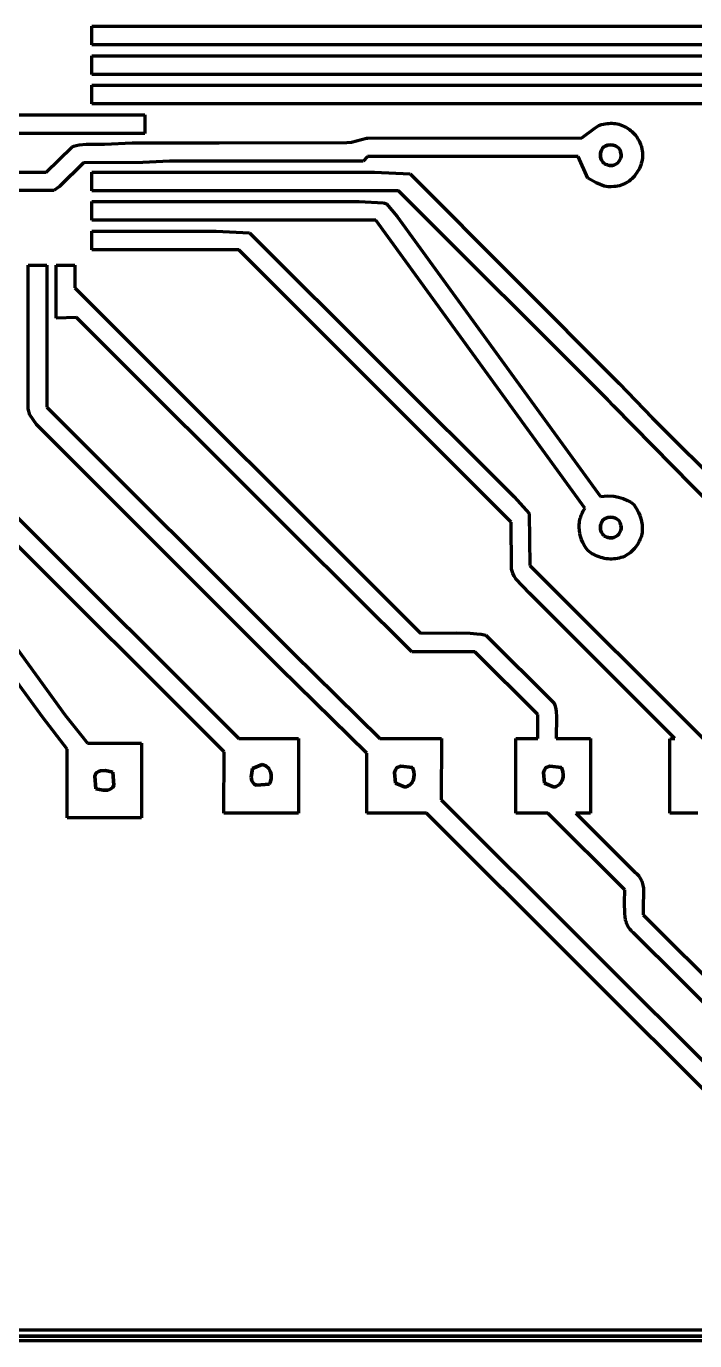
# Model space of a CAD drawing. Header units: millimetres. Extents: x 0 to 15.4, y 0 to 12.6.
# Drawn here: x 5.18 to 8.17, y 0 to 5.88 of the extents above; entities that cross this region are included whole.
import ezdxf

# ---------------------------------------------------------------- set-up
doc = ezdxf.new("R2010")
doc.units = ezdxf.units.MM
doc.layers.add('color#000000ff', color=7, linetype='CONTINUOUS', lineweight=100)
doc.layers.add('color#ffffffff', color=7, linetype='CONTINUOUS', lineweight=100)

msp = doc.modelspace()

# ---------------------------------------------------------------- linework, layer by layer
at = {"layer": 'color#000000ff'}
for p, q in [((5.4722, 5.8819), (9.5278, 5.8819)), ((5.4722, 5.7986), (5.4722, 5.8819)), ((9.6491, 5.7989), (5.4722, 5.7986)), ((5.4722, 5.75), (9.2219, 5.75)), ((5.4722, 5.6667), (5.4722, 5.75)), ((9.3371, 5.6667), (5.4722, 5.6667)), ((5.4722, 5.618), (8.9031, 5.618)), ((5.4722, 5.5348), (5.4722, 5.618)), ((9.0241, 5.535), (5.4722, 5.5348)), ((4.9064, 5.4861), (5.7083, 5.4861)), ((5.7083, 5.4861), (5.7083, 5.4028)), ((7.6622, 5.3831), (7.7203, 5.4267)), ((7.7203, 5.4267), (7.7385, 5.4374)), ((7.7385, 5.4374), (7.7504, 5.4421)), ((7.7504, 5.4421), (7.7588, 5.4442)), ((7.7588, 5.4442), (7.7676, 5.4454)), ((7.7676, 5.4454), (7.7753, 5.4467)), ((7.7753, 5.4467), (7.7829, 5.4476)), ((7.7829, 5.4476), (7.7906, 5.448)), ((7.7906, 5.448), (7.7982, 5.4479)), ((7.7982, 5.4479), (7.8057, 5.4474)), ((7.8057, 5.4474), (7.8132, 5.4465)), ((7.8132, 5.4465), (7.8206, 5.4451)), ((7.8206, 5.4451), (7.8279, 5.4433)), ((7.8279, 5.4433), (7.8351, 5.4411)), ((7.8351, 5.4411), (7.8422, 5.4385)), ((7.8422, 5.4385), (7.8491, 5.4356)), ((7.8491, 5.4356), (7.8558, 5.4323)), ((7.8558, 5.4323), (7.8624, 5.4286)), ((7.8624, 5.4286), (7.8688, 5.4246)), ((7.8688, 5.4246), (7.875, 5.4203)), ((7.875, 5.4203), (7.8809, 5.4156)), ((7.8809, 5.4156), (7.8866, 5.4107)), ((5.7083, 5.4028), (4.9129, 5.4028)), ((5.4157, 5.3519), (5.4459, 5.3548)), ((5.4459, 5.3548), (5.5278, 5.354)), ((5.5278, 5.354), (5.6516, 5.3602)), ((5.6516, 5.3602), (6.0413, 5.3611)), ((6.0413, 5.3611), (6.6121, 5.3612)), ((6.6121, 5.3612), (6.6321, 5.3629)), ((6.6321, 5.3629), (6.6998, 5.3812)), ((6.6998, 5.3812), (6.7065, 5.3816)), ((6.7065, 5.3816), (7.6622, 5.3831)), ((7.8866, 5.4107), (7.8921, 5.4055)), ((7.8921, 5.4055), (7.8973, 5.4)), ((7.8973, 5.4), (7.9022, 5.3942)), ((7.9022, 5.3942), (7.9068, 5.3882)), ((7.9068, 5.3882), (7.9111, 5.382)), ((7.9111, 5.382), (7.915, 5.3755)), ((7.915, 5.3755), (7.9186, 5.3689)), ((7.9186, 5.3689), (7.9219, 5.362)), ((7.9219, 5.362), (7.9247, 5.355)), ((7.9247, 5.355), (7.9272, 5.3478)), ((5.2675, 5.2292), (5.3823, 5.3404)), ((5.3823, 5.3404), (5.3916, 5.3448)), ((5.3916, 5.3448), (5.4011, 5.3483)), ((5.4011, 5.3483), (5.4157, 5.3519)), ((6.7045, 5.2986), (6.6846, 5.2777)), ((7.6469, 5.2997), (6.7045, 5.2986)), ((7.6889, 5.2028), (7.6469, 5.2997)), ((7.7461, 5.3124), (7.7457, 5.3048)), ((7.7457, 5.3048), (7.7463, 5.2973)), ((7.7475, 5.3198), (7.7461, 5.3124)), ((7.7463, 5.2973), (7.748, 5.29)), ((7.75, 5.3269), (7.7475, 5.3198)), ((7.7535, 5.3334), (7.75, 5.3269)), ((7.7556, 5.3364), (7.7535, 5.3334)), ((7.758, 5.3392), (7.7556, 5.3364)), ((7.7607, 5.3418), (7.758, 5.3392)), ((7.7637, 5.3442), (7.7607, 5.3418)), ((7.7669, 5.3462), (7.7637, 5.3442)), ((7.778, 5.3501), (7.7669, 5.3462)), ((7.7899, 5.3515), (7.778, 5.3501)), ((7.802, 5.3504), (7.7899, 5.3515)), ((7.8133, 5.3469), (7.802, 5.3504)), ((7.8209, 5.3426), (7.8133, 5.3469)), ((7.8273, 5.3369), (7.8209, 5.3426)), ((7.8308, 5.3323), (7.8273, 5.3369)), ((7.8335, 5.327), (7.8308, 5.3323)), ((7.8353, 5.3211), (7.8335, 5.327)), ((7.8347, 5.2876), (7.8369, 5.2939)), ((7.8359, 5.3179), (7.8353, 5.3211)), ((7.8369, 5.3144), (7.8359, 5.3179)), ((7.838, 5.3074), (7.8369, 5.3144)), ((7.8369, 5.2939), (7.838, 5.3006)), ((7.838, 5.3006), (7.838, 5.3074)), ((7.9272, 5.3478), (7.9293, 5.3404)), ((7.9293, 5.3404), (7.9309, 5.3329)), ((7.9309, 5.3329), (7.9324, 5.3248)), ((7.9324, 5.3248), (7.9334, 5.3167)), ((7.9337, 5.3005), (7.9332, 5.2924)), ((7.9334, 5.3167), (7.9338, 5.3086)), ((7.9338, 5.3086), (7.9337, 5.3005)), ((5.4341, 5.2712), (5.3267, 5.1654)), ((5.6991, 5.2725), (5.4341, 5.2712)), ((5.8198, 5.2779), (5.6991, 5.2725)), ((6.6846, 5.2777), (5.8198, 5.2779)), ((7.748, 5.29), (7.7506, 5.2831)), ((7.7506, 5.2831), (7.7543, 5.2768)), ((7.7543, 5.2768), (7.7565, 5.274)), ((7.7565, 5.274), (7.759, 5.2713)), ((7.759, 5.2713), (7.7617, 5.2689)), ((7.7617, 5.2689), (7.7646, 5.2668)), ((7.7646, 5.2668), (7.7678, 5.265)), ((7.7678, 5.265), (7.7712, 5.2635)), ((7.7712, 5.2635), (7.7749, 5.2623)), ((7.7749, 5.2623), (7.7788, 5.2615)), ((7.7788, 5.2615), (7.7824, 5.2604)), ((7.7824, 5.2604), (7.7859, 5.2596)), ((7.7859, 5.2596), (7.7928, 5.259)), ((7.7928, 5.259), (7.7996, 5.2596)), ((7.7996, 5.2596), (7.8061, 5.2611)), ((7.8061, 5.2611), (7.8123, 5.2637)), ((7.8123, 5.2637), (7.818, 5.2671)), ((7.818, 5.2671), (7.8232, 5.2713)), ((7.8232, 5.2713), (7.8278, 5.2762)), ((7.8278, 5.2762), (7.8317, 5.2816)), ((7.8317, 5.2816), (7.8347, 5.2876)), ((7.9162, 5.2384), (7.9121, 5.2314)), ((7.9199, 5.2457), (7.9162, 5.2384)), ((7.9232, 5.2531), (7.9199, 5.2457)), ((7.9261, 5.2608), (7.9232, 5.2531)), ((7.9285, 5.2685), (7.9261, 5.2608)), ((7.9305, 5.2764), (7.9285, 5.2685)), ((7.9321, 5.2843), (7.9305, 5.2764)), ((7.9332, 5.2924), (7.9321, 5.2843)), ((3.993, 5.2291), (5.2675, 5.2292)), ((5.4722, 5.2291), (6.736, 5.2292)), ((5.4722, 5.1459), (5.4722, 5.2291)), ((6.736, 5.2292), (6.8944, 5.2214)), ((6.8944, 5.2214), (7.8296, 4.2828)), ((7.7266, 5.181), (7.6889, 5.2028)), ((7.7629, 5.1666), (7.7266, 5.181)), ((7.8532, 5.177), (7.8458, 5.1736)), ((7.8603, 5.1808), (7.8532, 5.177)), ((7.8672, 5.185), (7.8603, 5.1808)), ((7.8739, 5.1896), (7.8672, 5.185)), ((7.8803, 5.1946), (7.8739, 5.1896)), ((7.8864, 5.1999), (7.8803, 5.1946)), ((7.8922, 5.2056), (7.8864, 5.1999)), ((7.8976, 5.2116), (7.8922, 5.2056)), ((7.9028, 5.218), (7.8976, 5.2116)), ((7.9076, 5.2245), (7.9028, 5.218)), ((7.9121, 5.2314), (7.9076, 5.2245)), ((5.3014, 5.147), (3.3509, 5.1462)), ((5.3267, 5.1654), (5.3014, 5.147)), ((6.8436, 5.1461), (5.4722, 5.1459)), ((7.7794, 4.2108), (6.8436, 5.1461)), ((7.7798, 5.1636), (7.7629, 5.1666)), ((7.7928, 5.1631), (7.7798, 5.1636)), ((7.8061, 5.1645), (7.7928, 5.1631)), ((7.8144, 5.1652), (7.8061, 5.1645)), ((7.8225, 5.1665), (7.8144, 5.1652)), ((7.8305, 5.1684), (7.8225, 5.1665)), ((7.8382, 5.1708), (7.8305, 5.1684)), ((7.8458, 5.1736), (7.8382, 5.1708)), ((5.4722, 5.0972), (6.6664, 5.0973)), ((5.4722, 5.0139), (5.4722, 5.0972)), ((6.6664, 5.0973), (6.7764, 5.0916)), ((6.7764, 5.0916), (6.7887, 5.088)), ((6.7887, 5.088), (6.8372, 5.0305)), ((6.7419, 5.0138), (5.4722, 5.0139)), ((7.6765, 3.7256), (6.7419, 5.0138)), ((6.8372, 5.0305), (7.7456, 3.7777)), ((5.4722, 4.9652), (6.0284, 4.9653)), ((5.4722, 4.882), (5.4722, 4.9652)), ((6.0284, 4.9653), (6.177, 4.9583)), ((6.177, 4.9583), (7.3593, 3.776)), ((6.1285, 4.8819), (5.4722, 4.882)), ((7.3472, 3.6631), (6.1285, 4.8819)), ((5.1875, 4.8125), (5.2708, 4.8125)), ((5.1875, 4.1801), (5.1875, 4.8125)), ((5.2708, 4.8125), (5.2709, 4.177)), ((5.3125, 4.8125), (5.3959, 4.8125)), ((5.3127, 4.5757), (5.3125, 4.8125)), ((5.3959, 4.8125), (5.3955, 4.712)), ((5.3955, 4.712), (6.9406, 3.1667)), ((5.4034, 4.5788), (5.3127, 4.5757)), ((6.3864, 3.5959), (5.4034, 4.5788)), ((7.8296, 4.2828), (7.9769, 4.1304)), ((5.1877, 4.1707), (5.1875, 4.1801)), ((5.2709, 4.177), (6.3704, 3.0778)), ((7.8043, 4.183), (7.7794, 4.2108)), ((8.158, 3.8243), (7.8043, 4.183)), ((5.1943, 4.1434), (5.1877, 4.1707)), ((5.2239, 4.0993), (5.1943, 4.1434)), ((7.9769, 4.1304), (8.8111, 3.2965)), ((6.314, 3.0091), (5.2239, 4.0993)), ((8.7847, 3.198), (8.158, 3.8243)), ((7.3593, 3.776), (7.4271, 3.7024)), ((7.7456, 3.7777), (7.7783, 3.7807)), ((7.7783, 3.7807), (7.8054, 3.7792)), ((7.8054, 3.7792), (7.8267, 3.7754)), ((7.8267, 3.7754), (7.8473, 3.7691)), ((7.8473, 3.7691), (7.8671, 3.7603)), ((7.6626, 3.7003), (7.6656, 3.7068)), ((7.6656, 3.7068), (7.6689, 3.7132)), ((7.6689, 3.7132), (7.6725, 3.7195)), ((7.6725, 3.7195), (7.6765, 3.7256)), ((7.8671, 3.7603), (7.8812, 3.7519)), ((7.8812, 3.7519), (7.8946, 3.742)), ((7.8946, 3.742), (7.9028, 3.7305)), ((7.9028, 3.7305), (7.9102, 3.7184)), ((7.9102, 3.7184), (7.9166, 3.7057)), ((7.9166, 3.7057), (7.9221, 3.6925)), ((5.1389, 3.6842), (6.1286, 2.6944)), ((7.3479, 3.4582), (7.3472, 3.6631)), ((7.4271, 3.7024), (7.4305, 3.4684)), ((7.6507, 3.6395), (7.6512, 3.6532)), ((7.6512, 3.6532), (7.6518, 3.6601)), ((7.6518, 3.6601), (7.6528, 3.6669)), ((7.6528, 3.6669), (7.6541, 3.6737)), ((7.6541, 3.6737), (7.6558, 3.6805)), ((7.6558, 3.6805), (7.6577, 3.6871)), ((7.6577, 3.6871), (7.66, 3.6938)), ((7.66, 3.6938), (7.6626, 3.7003)), ((7.7475, 3.6533), (7.7461, 3.6459)), ((7.75, 3.6603), (7.7475, 3.6533)), ((7.7535, 3.6669), (7.75, 3.6603)), ((7.7557, 3.6699), (7.7535, 3.6669)), ((7.7581, 3.6727), (7.7557, 3.6699)), ((7.7608, 3.6752), (7.7581, 3.6727)), ((7.7638, 3.6776), (7.7608, 3.6752)), ((7.767, 3.6796), (7.7638, 3.6776)), ((7.7781, 3.6834), (7.767, 3.6796)), ((7.7901, 3.6848), (7.7781, 3.6834)), ((7.8021, 3.6837), (7.7901, 3.6848)), ((7.8135, 3.6802), (7.8021, 3.6837)), ((7.821, 3.6759), (7.8135, 3.6802)), ((7.8274, 3.6701), (7.821, 3.6759)), ((7.8309, 3.6655), (7.8274, 3.6701)), ((7.8335, 3.6602), (7.8309, 3.6655)), ((7.8354, 3.6543), (7.8335, 3.6602)), ((7.8359, 3.6511), (7.8354, 3.6543)), ((7.8369, 3.6476), (7.8359, 3.6511)), ((7.8381, 3.6406), (7.8369, 3.6476)), ((7.9221, 3.6925), (7.9266, 3.679)), ((7.9266, 3.679), (7.9299, 3.6652)), ((7.9299, 3.6652), (7.9321, 3.6513)), ((7.9321, 3.6513), (7.9327, 3.6444)), ((6.0628, 2.6353), (5.0698, 3.628)), ((6.9028, 3.0833), (6.3864, 3.5959)), ((7.6515, 3.6257), (7.6507, 3.6395)), ((7.6535, 3.6121), (7.6515, 3.6257)), ((7.6567, 3.5986), (7.6535, 3.6121)), ((7.661, 3.5853), (7.6567, 3.5986)), ((7.7461, 3.6459), (7.7457, 3.6383)), ((7.7457, 3.6383), (7.7463, 3.6307)), ((7.7463, 3.6307), (7.748, 3.6234)), ((7.748, 3.6234), (7.7506, 3.6165)), ((7.7506, 3.6165), (7.7543, 3.6102)), ((7.7543, 3.6102), (7.7565, 3.6073)), ((7.7565, 3.6073), (7.7589, 3.6047)), ((7.7589, 3.6047), (7.7616, 3.6023)), ((7.7616, 3.6023), (7.7646, 3.6002)), ((7.7646, 3.6002), (7.7678, 3.5983)), ((7.7678, 3.5983), (7.7712, 3.5968)), ((7.7712, 3.5968), (7.7749, 3.5956)), ((7.7749, 3.5956), (7.7788, 3.5948)), ((7.7788, 3.5948), (7.7823, 3.5937)), ((7.7823, 3.5937), (7.7858, 3.593)), ((7.7858, 3.593), (7.7927, 3.5924)), ((7.7927, 3.5924), (7.7995, 3.5929)), ((7.7995, 3.5929), (7.806, 3.5945)), ((7.806, 3.5945), (7.8122, 3.597)), ((7.8122, 3.597), (7.818, 3.6004)), ((7.818, 3.6004), (7.8232, 3.6046)), ((7.8232, 3.6046), (7.8278, 3.6094)), ((7.8278, 3.6094), (7.8316, 3.6149)), ((7.8316, 3.6149), (7.8347, 3.6208)), ((7.8347, 3.6208), (7.8368, 3.6271)), ((7.8368, 3.6271), (7.838, 3.6338)), ((7.838, 3.6338), (7.8381, 3.6406)), ((7.9252, 3.5897), (7.9226, 3.5832)), ((7.9274, 3.5963), (7.9252, 3.5897)), ((7.9293, 3.603), (7.9274, 3.5963)), ((7.9307, 3.6098), (7.9293, 3.603)), ((7.9318, 3.6166), (7.9307, 3.6098)), ((7.9326, 3.6235), (7.9318, 3.6166)), ((7.9329, 3.6304), (7.9326, 3.6235)), ((7.9327, 3.6444), (7.933, 3.6374)), ((7.933, 3.6374), (7.9329, 3.6304)), ((7.6664, 3.5724), (7.661, 3.5853)), ((7.6729, 3.5598), (7.6664, 3.5724)), ((7.6804, 3.5478), (7.6729, 3.5598)), ((7.6889, 3.5363), (7.6804, 3.5478)), ((7.6954, 3.531), (7.6889, 3.5363)), ((7.7022, 3.5262), (7.6954, 3.531)), ((7.8867, 3.5328), (7.8805, 3.5272)), ((7.8926, 3.5389), (7.8867, 3.5328)), ((7.8982, 3.5455), (7.8926, 3.5389)), ((7.9033, 3.5527), (7.8982, 3.5455)), ((7.908, 3.5585), (7.9033, 3.5527)), ((7.9123, 3.5644), (7.908, 3.5585)), ((7.9162, 3.5705), (7.9123, 3.5644)), ((7.9196, 3.5768), (7.9162, 3.5705)), ((7.9226, 3.5832), (7.9196, 3.5768)), ((7.7093, 3.5217), (7.7022, 3.5262)), ((7.7166, 3.5175), (7.7093, 3.5217)), ((7.7241, 3.5138), (7.7166, 3.5175)), ((7.7318, 3.5104), (7.7241, 3.5138)), ((7.7396, 3.5074), (7.7318, 3.5104)), ((7.7476, 3.5048), (7.7396, 3.5074)), ((7.7557, 3.5026), (7.7476, 3.5048)), ((7.7639, 3.5008), (7.7557, 3.5026)), ((7.7721, 3.4995), (7.7639, 3.5008)), ((7.7804, 3.4985), (7.7721, 3.4995)), ((7.7887, 3.498), (7.7804, 3.4985)), ((7.797, 3.4979), (7.7887, 3.498)), ((7.8053, 3.4983), (7.797, 3.4979)), ((7.8135, 3.4991), (7.8053, 3.4983)), ((7.8216, 3.5003), (7.8135, 3.4991)), ((7.8296, 3.502), (7.8216, 3.5003)), ((7.8375, 3.5042), (7.8296, 3.502)), ((7.8452, 3.5068), (7.8375, 3.5042)), ((7.8527, 3.5099), (7.8452, 3.5068)), ((7.86, 3.5135), (7.8527, 3.5099)), ((7.8671, 3.5176), (7.86, 3.5135)), ((7.8739, 3.5222), (7.8671, 3.5176)), ((7.8805, 3.5272), (7.8739, 3.5222)), ((7.3486, 3.4532), (7.3479, 3.4582)), ((7.3508, 3.4435), (7.3486, 3.4532)), ((7.3539, 3.4343), (7.3508, 3.4435)), ((7.3601, 3.4213), (7.3539, 3.4343)), ((7.3678, 3.4091), (7.3601, 3.4213)), ((7.4305, 3.4684), (8.2045, 2.6944)), ((7.4283, 3.3455), (7.3678, 3.4091)), ((8.079, 2.6953), (7.4283, 3.3455)), ((5.0544, 3.2095), (5.3527, 2.7997)), ((5.252, 2.7885), (4.9758, 3.1689)), ((6.9406, 3.1667), (7.1025, 3.168)), ((7.1025, 3.168), (7.1631, 3.1666)), ((7.1631, 3.1666), (7.1931, 3.1639)), ((7.1931, 3.1639), (7.213, 3.161)), ((7.213, 3.161), (7.2328, 3.1571)), ((7.2328, 3.1571), (7.5373, 2.8542)), ((6.3704, 3.0778), (6.76, 2.6944)), ((7.1843, 3.0834), (6.9028, 3.0833)), ((7.4656, 2.8019), (7.1843, 3.0834)), ((6.7014, 2.6285), (6.314, 3.0091)), ((7.5373, 2.8542), (7.5416, 2.8441)), ((7.5416, 2.8441), (7.5449, 2.8337)), ((7.5449, 2.8337), (7.5481, 2.8177)), ((5.3612, 2.6467), (5.252, 2.7885)), ((5.3527, 2.7997), (5.4238, 2.7092)), ((7.4653, 2.6944), (7.4656, 2.8019)), ((7.5481, 2.8177), (7.55, 2.7901)), ((7.55, 2.7901), (7.5481, 2.6999)), ((5.4238, 2.7092), (5.4531, 2.6737)), ((5.4531, 2.6737), (5.6945, 2.6736)), ((5.6945, 2.6736), (5.6944, 2.3403)), ((6.1286, 2.6944), (6.3958, 2.6944)), ((6.3958, 2.6944), (6.3958, 2.3611)), ((6.76, 2.6944), (7.0347, 2.6944)), ((7.0347, 2.6944), (7.0344, 2.4203)), ((7.3681, 2.3611), (7.3681, 2.6944)), ((7.3681, 2.6944), (7.4653, 2.6944)), ((7.5481, 2.6999), (7.5485, 2.6944)), ((7.5485, 2.6944), (7.7014, 2.6944)), ((7.7014, 2.6944), (7.7014, 2.3611)), ((8.0556, 2.6939), (8.079, 2.6953)), ((8.0556, 2.3611), (8.0556, 2.6939)), ((5.3611, 2.3403), (5.3612, 2.6467)), ((6.0625, 2.3611), (6.0628, 2.6353)), ((6.7014, 2.3611), (6.7014, 2.6285)), ((5.49, 2.5379), (5.4853, 2.5264)), ((5.4944, 2.542), (5.49, 2.5379)), ((5.5013, 2.5466), (5.4944, 2.542)), ((5.5113, 2.5502), (5.5013, 2.5466)), ((5.5328, 2.5511), (5.5113, 2.5502)), ((5.5654, 2.5444), (5.5328, 2.5511)), ((5.5696, 2.4855), (5.5654, 2.5444)), ((6.1901, 2.5612), (6.1847, 2.5225)), ((6.2337, 2.5779), (6.1901, 2.5612)), ((6.238, 2.5767), (6.2337, 2.5779)), ((6.2421, 2.5753), (6.238, 2.5767)), ((6.2458, 2.5737), (6.2421, 2.5753)), ((6.2493, 2.5718), (6.2458, 2.5737)), ((6.2525, 2.5698), (6.2493, 2.5718)), ((6.2582, 2.5653), (6.2525, 2.5698)), ((6.263, 2.56), (6.2582, 2.5653)), ((6.2668, 2.5543), (6.263, 2.56)), ((6.2697, 2.548), (6.2668, 2.5543)), ((6.2718, 2.5413), (6.2697, 2.548)), ((6.2735, 2.5307), (6.2718, 2.5413)), ((6.2731, 2.5159), (6.2735, 2.5307)), ((6.8289, 2.555), (6.8246, 2.5432)), ((6.8246, 2.5432), (6.8289, 2.4944)), ((6.8334, 2.5615), (6.8289, 2.555)), ((6.8373, 2.5656), (6.8334, 2.5615)), ((6.8534, 2.5715), (6.8373, 2.5656)), ((6.9056, 2.5653), (6.8534, 2.5715)), ((6.9109, 2.547), (6.9056, 2.5653)), ((6.9125, 2.5321), (6.9109, 2.547)), ((6.912, 2.5212), (6.9125, 2.5321)), ((7.4955, 2.5549), (7.4912, 2.5431)), ((7.4912, 2.5431), (7.4956, 2.4944)), ((7.4999, 2.5615), (7.4955, 2.5549)), ((7.5038, 2.5655), (7.4999, 2.5615)), ((7.52, 2.5715), (7.5038, 2.5655)), ((7.5723, 2.5653), (7.52, 2.5715)), ((7.5776, 2.5469), (7.5723, 2.5653)), ((7.5792, 2.532), (7.5776, 2.5469)), ((7.5786, 2.5211), (7.5792, 2.532)), ((5.4853, 2.5264), (5.4902, 2.4695)), ((5.5544, 2.4675), (5.5614, 2.4722)), ((5.5614, 2.4722), (5.5657, 2.4763)), ((5.5657, 2.4763), (5.5696, 2.4855)), ((6.1847, 2.5225), (6.1878, 2.5053)), ((6.1878, 2.5053), (6.1927, 2.4962)), ((6.1927, 2.4962), (6.1983, 2.49)), ((6.1983, 2.49), (6.2074, 2.4861)), ((6.2074, 2.4861), (6.2664, 2.49)), ((6.2664, 2.49), (6.2691, 2.4972)), ((6.2691, 2.4972), (6.2731, 2.5159)), ((6.8289, 2.4944), (6.8726, 2.4777)), ((6.8726, 2.4777), (6.8769, 2.4789)), ((6.8769, 2.4789), (6.8809, 2.4803)), ((6.8809, 2.4803), (6.8847, 2.4819)), ((6.8847, 2.4819), (6.8882, 2.4838)), ((6.8882, 2.4838), (6.8944, 2.488)), ((6.8944, 2.488), (6.8996, 2.4929)), ((6.8996, 2.4929), (6.9038, 2.4984)), ((6.9038, 2.4984), (6.9072, 2.5044)), ((6.9072, 2.5044), (6.9097, 2.5108)), ((6.9097, 2.5108), (6.912, 2.5212)), ((7.4956, 2.4944), (7.5393, 2.4777)), ((7.5393, 2.4777), (7.5436, 2.4789)), ((7.5436, 2.4789), (7.5476, 2.4803)), ((7.5476, 2.4803), (7.5513, 2.4819)), ((7.5513, 2.4819), (7.5548, 2.4838)), ((7.5548, 2.4838), (7.558, 2.4858)), ((7.558, 2.4858), (7.561, 2.488)), ((7.561, 2.488), (7.5662, 2.4928)), ((7.5662, 2.4928), (7.5705, 2.4983)), ((7.5705, 2.4983), (7.5738, 2.5043)), ((7.5738, 2.5043), (7.5763, 2.5108)), ((7.5763, 2.5108), (7.5786, 2.5211)), ((5.4902, 2.4695), (5.5228, 2.4629)), ((5.5228, 2.4629), (5.5444, 2.4638)), ((5.5444, 2.4638), (5.5544, 2.4675)), ((7.0344, 2.4203), (8.8989, 0.5555)), ((6.3958, 2.3611), (6.0625, 2.3611)), ((6.9686, 2.3611), (6.7014, 2.3611)), ((8.8573, 0.4722), (6.9686, 2.3611)), ((7.5103, 2.3611), (7.3681, 2.3611)), ((7.8544, 2.017), (7.5103, 2.3611)), ((7.7014, 2.3611), (7.6352, 2.3611)), ((7.6352, 2.3611), (7.9017, 2.0951)), ((8.1806, 2.3611), (8.0556, 2.3611)), ((5.6944, 2.3403), (5.3611, 2.3403)), ((7.9017, 2.0951), (7.9074, 2.0903)), ((7.9074, 2.0903), (7.9125, 2.0853)), ((7.9125, 2.0853), (7.917, 2.08)), ((7.917, 2.08), (7.921, 2.0746)), ((7.921, 2.0746), (7.9245, 2.0689)), ((7.9245, 2.0689), (7.9276, 2.063)), ((7.9276, 2.063), (7.9302, 2.057)), ((7.8537, 1.9612), (7.8544, 2.017)), ((7.9302, 2.057), (7.9324, 2.0508)), ((7.9324, 2.0508), (7.9342, 2.0444)), ((7.9342, 2.0444), (7.9357, 2.0379)), ((7.9357, 2.0379), (7.9377, 2.0246)), ((7.9387, 2.0109), (7.9365, 1.9403)), ((7.9377, 2.0246), (7.9387, 2.0109)), ((7.8541, 1.9113), (7.8537, 1.9612)), ((7.8556, 1.8974), (7.8541, 1.9113)), ((7.8582, 1.8839), (7.8556, 1.8974)), ((7.8599, 1.8773), (7.8582, 1.8839)), ((7.9365, 1.9403), (7.9363, 1.9197)), ((7.9363, 1.9197), (7.9371, 1.9065)), ((7.9371, 1.9065), (8.6629, 1.1805)), ((7.862, 1.8709), (7.8599, 1.8773)), ((7.8644, 1.8645), (7.862, 1.8709)), ((7.8671, 1.8583), (7.8644, 1.8645)), ((7.8703, 1.8523), (7.8671, 1.8583)), ((7.8739, 1.8464), (7.8703, 1.8523)), ((7.878, 1.8408), (7.8739, 1.8464)), ((7.8825, 1.8353), (7.878, 1.8408)), ((7.8875, 1.83), (7.8825, 1.8353)), ((7.8931, 1.8249), (7.8875, 1.83)), ((8.625, 1.0972), (7.8931, 1.8249)), ((15.375, 0.0209), (0.2778, 0.0209)), ((0.3055, 0.0486), (15.3473, 0.0486))]:
    msp.add_line(p, q, dxfattribs=at)
at = {"layer": 'color#ffffffff'}
for p, q in [((7.7457, 5.3048), (7.7461, 5.3124)), ((7.7463, 5.2973), (7.7457, 5.3048)), ((7.7461, 5.3124), (7.7475, 5.3198)), ((7.748, 5.29), (7.7463, 5.2973)), ((7.7475, 5.3198), (7.75, 5.3269)), ((7.75, 5.3269), (7.7535, 5.3334)), ((7.7535, 5.3334), (7.7556, 5.3364)), ((7.7556, 5.3364), (7.758, 5.3392)), ((7.758, 5.3392), (7.7607, 5.3418)), ((7.7607, 5.3418), (7.7637, 5.3442)), ((7.7637, 5.3442), (7.7669, 5.3462)), ((7.7669, 5.3462), (7.778, 5.3501)), ((7.778, 5.3501), (7.7899, 5.3515)), ((7.7899, 5.3515), (7.802, 5.3504)), ((7.802, 5.3504), (7.8133, 5.3469)), ((7.8133, 5.3469), (7.8209, 5.3426)), ((7.8209, 5.3426), (7.8273, 5.3369)), ((7.8273, 5.3369), (7.8308, 5.3323)), ((7.8308, 5.3323), (7.8335, 5.327)), ((7.8335, 5.327), (7.8353, 5.3211)), ((7.8369, 5.2939), (7.8347, 5.2876)), ((7.8353, 5.3211), (7.8359, 5.3179)), ((7.8359, 5.3179), (7.8369, 5.3144)), ((7.8369, 5.3144), (7.838, 5.3074)), ((7.838, 5.3006), (7.8369, 5.2939)), ((7.838, 5.3074), (7.838, 5.3006)), ((7.7506, 5.2831), (7.748, 5.29)), ((7.7543, 5.2768), (7.7506, 5.2831)), ((7.7565, 5.274), (7.7543, 5.2768)), ((7.759, 5.2713), (7.7565, 5.274)), ((7.7617, 5.2689), (7.759, 5.2713)), ((7.7646, 5.2668), (7.7617, 5.2689)), ((7.7678, 5.265), (7.7646, 5.2668)), ((7.7712, 5.2635), (7.7678, 5.265)), ((7.7749, 5.2623), (7.7712, 5.2635)), ((7.7788, 5.2615), (7.7749, 5.2623)), ((7.7824, 5.2604), (7.7788, 5.2615)), ((7.7859, 5.2596), (7.7824, 5.2604)), ((7.7928, 5.259), (7.7859, 5.2596)), ((7.7996, 5.2596), (7.7928, 5.259)), ((7.8061, 5.2611), (7.7996, 5.2596)), ((7.8123, 5.2637), (7.8061, 5.2611)), ((7.818, 5.2671), (7.8123, 5.2637)), ((7.8232, 5.2713), (7.818, 5.2671)), ((7.8278, 5.2762), (7.8232, 5.2713)), ((7.8317, 5.2816), (7.8278, 5.2762)), ((7.8347, 5.2876), (7.8317, 5.2816)), ((7.7461, 3.6459), (7.7475, 3.6533)), ((7.7475, 3.6533), (7.75, 3.6603)), ((7.75, 3.6603), (7.7535, 3.6669)), ((7.7535, 3.6669), (7.7557, 3.6699)), ((7.7557, 3.6699), (7.7581, 3.6727)), ((7.7581, 3.6727), (7.7608, 3.6752)), ((7.7608, 3.6752), (7.7638, 3.6776)), ((7.7638, 3.6776), (7.767, 3.6796)), ((7.767, 3.6796), (7.7781, 3.6834)), ((7.7781, 3.6834), (7.7901, 3.6848)), ((7.7901, 3.6848), (7.8021, 3.6837)), ((7.8021, 3.6837), (7.8135, 3.6802)), ((7.8135, 3.6802), (7.821, 3.6759)), ((7.821, 3.6759), (7.8274, 3.6701)), ((7.8274, 3.6701), (7.8309, 3.6655)), ((7.8309, 3.6655), (7.8335, 3.6602)), ((7.8335, 3.6602), (7.8354, 3.6543)), ((7.8354, 3.6543), (7.8359, 3.6511)), ((7.8359, 3.6511), (7.8369, 3.6476)), ((7.8369, 3.6476), (7.8381, 3.6406)), ((7.7457, 3.6383), (7.7461, 3.6459)), ((7.7463, 3.6307), (7.7457, 3.6383)), ((7.748, 3.6234), (7.7463, 3.6307)), ((7.7506, 3.6165), (7.748, 3.6234)), ((7.7543, 3.6102), (7.7506, 3.6165)), ((7.7565, 3.6073), (7.7543, 3.6102)), ((7.7589, 3.6047), (7.7565, 3.6073)), ((7.7616, 3.6023), (7.7589, 3.6047)), ((7.7646, 3.6002), (7.7616, 3.6023)), ((7.7678, 3.5983), (7.7646, 3.6002)), ((7.7712, 3.5968), (7.7678, 3.5983)), ((7.7749, 3.5956), (7.7712, 3.5968)), ((7.7788, 3.5948), (7.7749, 3.5956)), ((7.7823, 3.5937), (7.7788, 3.5948)), ((7.7858, 3.593), (7.7823, 3.5937)), ((7.7927, 3.5924), (7.7858, 3.593)), ((7.7995, 3.5929), (7.7927, 3.5924)), ((7.806, 3.5945), (7.7995, 3.5929)), ((7.8122, 3.597), (7.806, 3.5945)), ((7.818, 3.6004), (7.8122, 3.597)), ((7.8232, 3.6046), (7.818, 3.6004)), ((7.8278, 3.6094), (7.8232, 3.6046)), ((7.8316, 3.6149), (7.8278, 3.6094)), ((7.8347, 3.6208), (7.8316, 3.6149)), ((7.8368, 3.6271), (7.8347, 3.6208)), ((7.838, 3.6338), (7.8368, 3.6271)), ((7.8381, 3.6406), (7.838, 3.6338)), ((5.4853, 2.5264), (5.49, 2.5379)), ((5.49, 2.5379), (5.4944, 2.542)), ((5.4944, 2.542), (5.5013, 2.5466)), ((5.5013, 2.5466), (5.5113, 2.5502)), ((5.5113, 2.5502), (5.5328, 2.5511)), ((5.5328, 2.5511), (5.5654, 2.5444)), ((5.5654, 2.5444), (5.5696, 2.4855)), ((6.1847, 2.5225), (6.1901, 2.5612)), ((6.1901, 2.5612), (6.2337, 2.5779)), ((6.2337, 2.5779), (6.238, 2.5767)), ((6.238, 2.5767), (6.2421, 2.5753)), ((6.2421, 2.5753), (6.2458, 2.5737)), ((6.2458, 2.5737), (6.2493, 2.5718)), ((6.2493, 2.5718), (6.2525, 2.5698)), ((6.2525, 2.5698), (6.2582, 2.5653)), ((6.2582, 2.5653), (6.263, 2.56)), ((6.263, 2.56), (6.2668, 2.5543)), ((6.2668, 2.5543), (6.2697, 2.548)), ((6.2697, 2.548), (6.2718, 2.5413)), ((6.2718, 2.5413), (6.2735, 2.5307)), ((6.2735, 2.5307), (6.2731, 2.5159)), ((6.8246, 2.5432), (6.8289, 2.555)), ((6.8289, 2.4944), (6.8246, 2.5432)), ((6.8289, 2.555), (6.8334, 2.5615)), ((6.8334, 2.5615), (6.8373, 2.5656)), ((6.8373, 2.5656), (6.8534, 2.5715)), ((6.8534, 2.5715), (6.9056, 2.5653)), ((6.9056, 2.5653), (6.9109, 2.547)), ((6.9109, 2.547), (6.9125, 2.5321)), ((6.9125, 2.5321), (6.912, 2.5212)), ((7.4912, 2.5431), (7.4955, 2.5549)), ((7.4956, 2.4944), (7.4912, 2.5431)), ((7.4955, 2.5549), (7.4999, 2.5615)), ((7.4999, 2.5615), (7.5038, 2.5655)), ((7.5038, 2.5655), (7.52, 2.5715)), ((7.52, 2.5715), (7.5723, 2.5653)), ((7.5723, 2.5653), (7.5776, 2.5469)), ((7.5776, 2.5469), (7.5792, 2.532)), ((7.5792, 2.532), (7.5786, 2.5211)), ((5.4902, 2.4695), (5.4853, 2.5264)), ((5.5614, 2.4722), (5.5544, 2.4675)), ((5.5657, 2.4763), (5.5614, 2.4722)), ((5.5696, 2.4855), (5.5657, 2.4763)), ((6.1878, 2.5053), (6.1847, 2.5225)), ((6.1927, 2.4962), (6.1878, 2.5053)), ((6.1983, 2.49), (6.1927, 2.4962)), ((6.2074, 2.4861), (6.1983, 2.49)), ((6.2664, 2.49), (6.2074, 2.4861)), ((6.2691, 2.4972), (6.2664, 2.49)), ((6.2731, 2.5159), (6.2691, 2.4972)), ((6.8726, 2.4777), (6.8289, 2.4944)), ((6.8769, 2.4789), (6.8726, 2.4777)), ((6.8809, 2.4803), (6.8769, 2.4789)), ((6.8847, 2.4819), (6.8809, 2.4803)), ((6.8882, 2.4838), (6.8847, 2.4819)), ((6.8944, 2.488), (6.8882, 2.4838)), ((6.8996, 2.4929), (6.8944, 2.488)), ((6.9038, 2.4984), (6.8996, 2.4929)), ((6.9072, 2.5044), (6.9038, 2.4984)), ((6.9097, 2.5108), (6.9072, 2.5044)), ((6.912, 2.5212), (6.9097, 2.5108)), ((7.5393, 2.4777), (7.4956, 2.4944)), ((7.5436, 2.4789), (7.5393, 2.4777)), ((7.5476, 2.4803), (7.5436, 2.4789)), ((7.5513, 2.4819), (7.5476, 2.4803)), ((7.5548, 2.4838), (7.5513, 2.4819)), ((7.558, 2.4858), (7.5548, 2.4838)), ((7.561, 2.488), (7.558, 2.4858)), ((7.5662, 2.4928), (7.561, 2.488)), ((7.5705, 2.4983), (7.5662, 2.4928)), ((7.5738, 2.5043), (7.5705, 2.4983)), ((7.5763, 2.5108), (7.5738, 2.5043)), ((7.5786, 2.5211), (7.5763, 2.5108)), ((5.5228, 2.4629), (5.4902, 2.4695)), ((5.5444, 2.4638), (5.5228, 2.4629)), ((5.5544, 2.4675), (5.5444, 2.4638)), ((15.4444, 0), (0, 0)), ((0.2778, 0.0209), (15.375, 0.0209))]:
    msp.add_line(p, q, dxfattribs=at)

doc.saveas('drawing.dxf')
